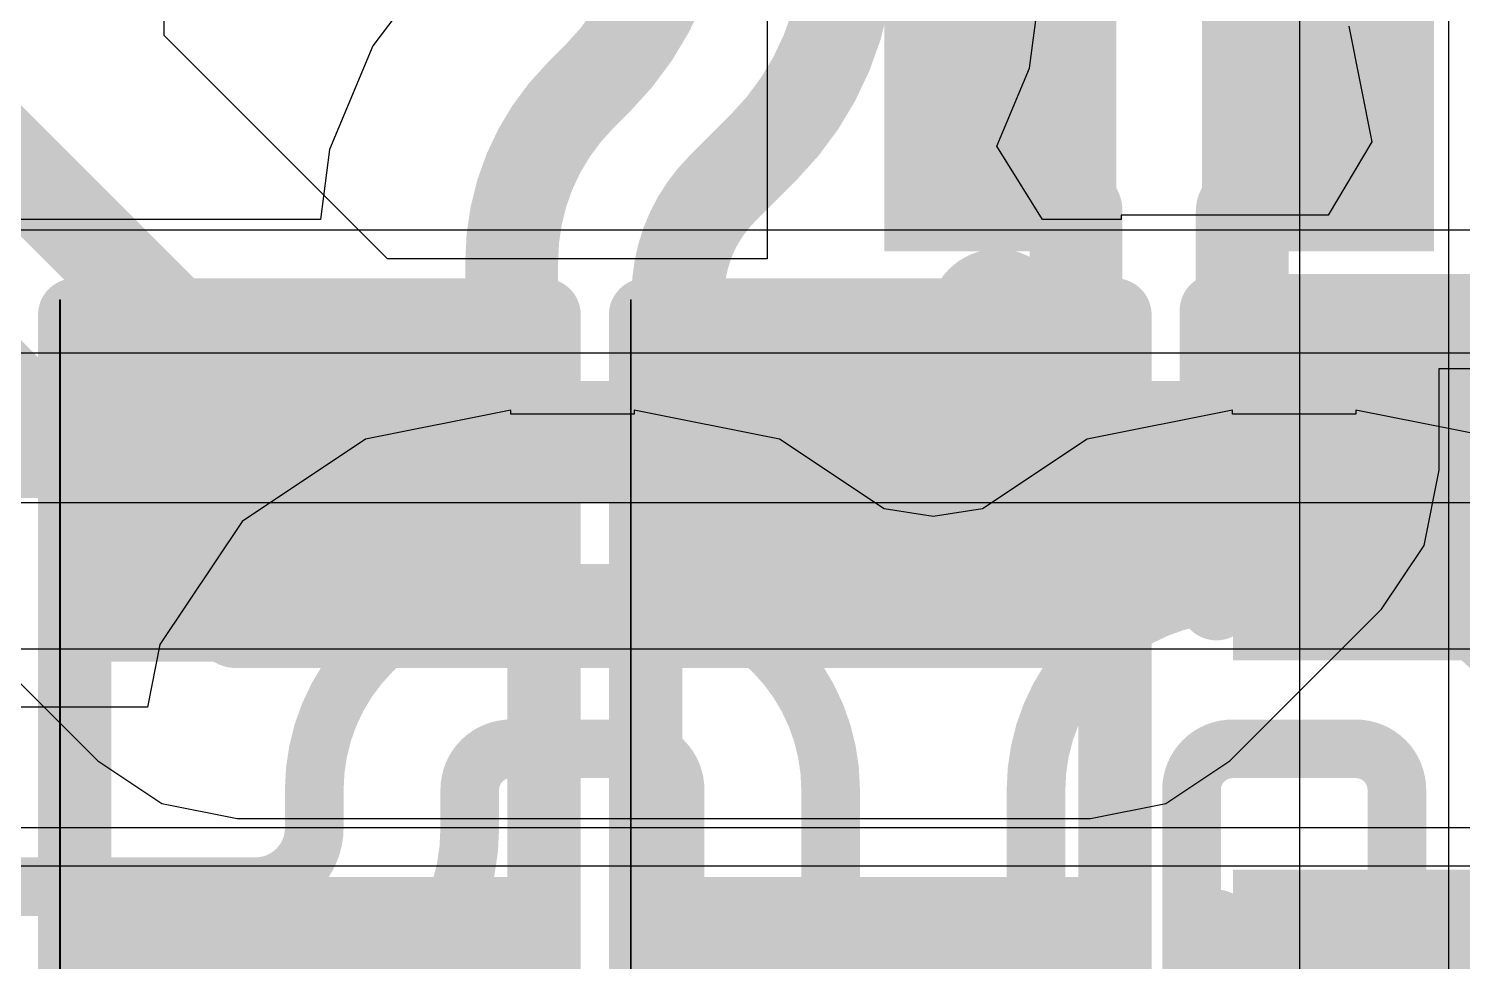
# Model space of a CAD drawing. Header units: inches. Extents: x 0 to 208, y 0 to 213.
# Drawn here: x 2.9101 to 3.0078, y 3.4845 to 3.5481 of the extents above; entities that cross this region are included whole.
import ezdxf

# ---------------------------------------------------------------- set-up
doc = ezdxf.new("R2010")
doc.units = ezdxf.units.IN
doc.header["$MEASUREMENT"] = 0
for name, color, linetype in [('Bottom Layer', 5, 'Continuous'), ('Bottom Overlay', 54, 'Continuous'), ('Bottom Paste', 16, 'Continuous'), ('Bottom Solder', 6, 'Continuous'), ('L2_GND1', 16, 'Continuous'), ('L3_SIG1', 76, 'Continuous'), ('L4_PWR', 90, 'Continuous'), ('L5_GND2', 156, 'Continuous'), ('L6_SIG2', 130, 'Continuous'), ('Top Layer', 1, 'Continuous'), ('Top Overlay', 2, 'Continuous'), ('Top Paste', 8, 'Continuous'), ('Top Solder', 216, 'Continuous')]:
    doc.layers.add(name, color=color, linetype=linetype)

# ---------------------------------------------------------------- blocks, each defined once
blk = doc.blocks.new('MCZ1210CH900L2_398')
at = {"layer": 'Top Layer'}
for points in [[(-0.0344491, 0.0167315), (-0.0147641, 0.0167315), (-0.0147641, 0.0049205), (-0.0344491, 0.0049205)], [(0.0147629, 0.0167315), (0.0344479, 0.0167315), (0.0344479, 0.0049205), (0.0147629, 0.0049205)], [(-0.0344491, -0.0049205), (-0.0147641, -0.0049205), (-0.0147641, -0.0167315), (-0.0344491, -0.0167315)], [(0.0147629, -0.0049205), (0.0344479, -0.0049205), (0.0344479, -0.0167315), (0.0147629, -0.0167315)]]:
    blk.add_hatch(color=1, dxfattribs=at).paths.add_polyline_path(points)
at = {"layer": 'Top Paste'}
for points in [[(-0.0344491, 0.0167315), (-0.0147641, 0.0167315), (-0.0147641, 0.0049205), (-0.0344491, 0.0049205)], [(0.0147629, 0.0167315), (0.0344479, 0.0167315), (0.0344479, 0.0049205), (0.0147629, 0.0049205)], [(-0.0344491, -0.0049205), (-0.0147641, -0.0049205), (-0.0147641, -0.0167315), (-0.0344491, -0.0167315)], [(0.0147629, -0.0049205), (0.0344479, -0.0049205), (0.0344479, -0.0167315), (0.0147629, -0.0167315)]]:
    blk.add_hatch(color=8, dxfattribs=at).paths.add_polyline_path(points)
at = {"layer": 'Top Solder'}
for points in [[(-0.0364491, 0.0187315), (-0.0127641, 0.0187315), (-0.0127641, 0.0029205), (-0.0364491, 0.0029205)], [(0.0127629, 0.0187315), (0.0364479, 0.0187315), (0.0364479, 0.0029205), (0.0127629, 0.0029205)], [(-0.0364491, -0.0029205), (-0.0127641, -0.0029205), (-0.0127641, -0.0187315), (-0.0364491, -0.0187315)], [(0.0127629, -0.0029205), (0.0364479, -0.0029205), (0.0364479, -0.0187315), (0.0127629, -0.0187315)]]:
    blk.add_hatch(color=216, dxfattribs=at).paths.add_polyline_path(points)
at = {"layer": 'Top Overlay'}
for points in [[(-0.0130006, 0.022, 0.005, 0.005, 0), (0.0119994, 0.022, 0.005, 0.005, 0)], [(-0.0130006, -0.022, 0.005, 0.005, 0), (0.0119994, -0.022, 0.005, 0.005, 0)]]:
    blk.add_lwpolyline(points, format="xyseb", dxfattribs=at)
for points in [[(-0.0142506, 0.022, 0.0025, 0.0025, 1), (-0.0117506, 0.022, 0.0025, 0.0025, 1)], [(0.0107494, 0.022, 0.0025, 0.0025, 1), (0.0132494, 0.022, 0.0025, 0.0025, 1)], [(-0.0394466, 0.011, 0.006299, 0.006299, 1), (-0.0425534, 0.011, 0.006299, 0.006299, 1)], [(-0.0441281, 0.011, 0.0031495, 0.0031495, 1), (-0.0409787, 0.011, 0.0031495, 0.0031495, 1)], [(-0.0410213, 0.011, 0.0031495, 0.0031495, 1), (-0.0378719, 0.011, 0.0031495, 0.0031495, 1)], [(-0.0142506, -0.022, 0.0025, 0.0025, 1), (-0.0117506, -0.022, 0.0025, 0.0025, 1)], [(0.0107494, -0.022, 0.0025, 0.0025, 1), (0.0132494, -0.022, 0.0025, 0.0025, 1)]]:
    blk.add_lwpolyline(points, format="xyseb", close=True, dxfattribs=at)
blk = doc.blocks.new('RES_0402_B_483')
at = {"layer": 'Bottom Layer'}
for points in [[(-0.009500100000000001, 0.0125005), (-0.0095001, -0.0124995), (-0.0275001, -0.0124995), (-0.0275001, 0.0125005)], [(0.0274999, 0.0125005), (0.0274999, -0.0124995), (0.009499900000000002, -0.0124995), (0.009499899999999999, 0.0125005)]]:
    blk.add_hatch(color=5, dxfattribs=at).paths.add_polyline_path(points)
at = {"layer": 'Bottom Paste'}
for points in [[(-0.009500100000000001, 0.0125005), (-0.0095001, -0.0124995), (-0.0275001, -0.0124995), (-0.0275001, 0.0125005)], [(0.0274999, 0.0125005), (0.0274999, -0.0124995), (0.009499900000000002, -0.0124995), (0.009499899999999999, 0.0125005)]]:
    blk.add_hatch(color=16, dxfattribs=at).paths.add_polyline_path(points)
at = {"layer": 'Bottom Solder'}
for points in [[(-0.007334700000000001, 0.0146659), (-0.007334699999999999, -0.0146649), (-0.0296655, -0.0146649), (-0.0296655, 0.0146659)], [(0.0296653, 0.0146659), (0.0296653, -0.0146649), (0.007334500000000002, -0.0146649), (0.007334499999999998, 0.0146659)]]:
    blk.add_hatch(color=6, dxfattribs=at).paths.add_polyline_path(points)
at = {"layer": 'Bottom Overlay'}
for points in [[(-0.0310001, 0.0160005, 0.005, 0.005, 0), (-0.0310001, -0.0159995, 0.005, 0.005, 0)], [(-0.0310001, 0.0160005, 0.005, 0.005, 0), (0.0309999, 0.0160005, 0.005, 0.005, 0)], [(0.0309999, 0.0160005, 0.005, 0.005, 0), (0.0309999, -0.0159995, 0.005, 0.005, 0)], [(-0.0320001, 0.0170005, 0.000127, 0.000127, 0), (0.0319999, 0.0170005, 0.000127, 0.000127, 0)], [(-0.0310001, -0.0159995, 0.005, 0.005, 0), (0.0309999, -0.0159995, 0.005, 0.005, 0)]]:
    blk.add_lwpolyline(points, format="xyseb", dxfattribs=at)
for points in [[(-0.0322501, 0.0160005, 0.0025, 0.0025, 1), (-0.0297501, 0.0160005, 0.0025, 0.0025, 1)], [(-0.0322501, 0.0160005, 0.0025, 0.0025, 1), (-0.0297501, 0.0160005, 0.0025, 0.0025, 1)], [(0.0297499, 0.0160005, 0.0025, 0.0025, 1), (0.0322499, 0.0160005, 0.0025, 0.0025, 1)], [(0.0297499, 0.0160005, 0.0025, 0.0025, 1), (0.0322499, 0.0160005, 0.0025, 0.0025, 1)], [(-0.0320318, 0.0170005, 6.35e-05, 6.35e-05, 1), (-0.0319684, 0.0170005, 6.35e-05, 6.35e-05, 1)], [(0.0319682, 0.0170005, 6.35e-05, 6.35e-05, 1), (0.0320316, 0.0170005, 6.35e-05, 6.35e-05, 1)], [(-0.0322501, -0.0159995, 0.0025, 0.0025, 1), (-0.0297501, -0.0159995, 0.0025, 0.0025, 1)], [(-0.0322501, -0.0159995, 0.0025, 0.0025, 1), (-0.0297501, -0.0159995, 0.0025, 0.0025, 1)], [(0.0297499, -0.0159995, 0.0025, 0.0025, 1), (0.0322499, -0.0159995, 0.0025, 0.0025, 1)], [(0.0297499, -0.0159995, 0.0025, 0.0025, 1), (0.0322499, -0.0159995, 0.0025, 0.0025, 1)]]:
    blk.add_lwpolyline(points, format="xyseb", close=True, dxfattribs=at)
blk = doc.blocks.new('RES_0402_B_484')
at = {"layer": 'Bottom Layer'}
for points in [[(-0.009502100000000001, 0.0125002), (-0.009502099999999998, -0.0124998), (-0.0275021, -0.0124998), (-0.0275021, 0.0125002)], [(0.0274979, 0.0125002), (0.0274979, -0.0124998), (0.009497900000000002, -0.0124998), (0.009497899999999998, 0.0125002)]]:
    blk.add_hatch(color=5, dxfattribs=at).paths.add_polyline_path(points)
at = {"layer": 'Bottom Paste'}
for points in [[(-0.009502100000000001, 0.0125002), (-0.009502099999999998, -0.0124998), (-0.0275021, -0.0124998), (-0.0275021, 0.0125002)], [(0.0274979, 0.0125002), (0.0274979, -0.0124998), (0.009497900000000002, -0.0124998), (0.009497899999999998, 0.0125002)]]:
    blk.add_hatch(color=16, dxfattribs=at).paths.add_polyline_path(points)
at = {"layer": 'Bottom Solder'}
for points in [[(-0.007336700000000002, 0.0146656), (-0.007336699999999999, -0.0146652), (-0.0296675, -0.0146652), (-0.0296675, 0.0146656)], [(0.0296633, 0.0146656), (0.0296633, -0.0146652), (0.007332500000000001, -0.0146652), (0.007332499999999999, 0.0146656)]]:
    blk.add_hatch(color=6, dxfattribs=at).paths.add_polyline_path(points)
at = {"layer": 'Bottom Overlay'}
for points in [[(-0.0310021, 0.0160002, 0.005, 0.005, 0), (-0.0310021, -0.0159998, 0.005, 0.005, 0)], [(-0.0310021, 0.0160002, 0.005, 0.005, 0), (0.0309979, 0.0160002, 0.005, 0.005, 0)], [(0.0309979, 0.0160002, 0.005, 0.005, 0), (0.0309979, -0.0159998, 0.005, 0.005, 0)], [(-0.0320021, 0.0170002, 0.000127, 0.000127, 0), (0.0319979, 0.0170002, 0.000127, 0.000127, 0)], [(-0.0310021, -0.0159998, 0.005, 0.005, 0), (0.0309979, -0.0159998, 0.005, 0.005, 0)]]:
    blk.add_lwpolyline(points, format="xyseb", dxfattribs=at)
for points in [[(-0.0322521, 0.0160002, 0.0025, 0.0025, 1), (-0.0297521, 0.0160002, 0.0025, 0.0025, 1)], [(-0.0322521, 0.0160002, 0.0025, 0.0025, 1), (-0.0297521, 0.0160002, 0.0025, 0.0025, 1)], [(0.0297479, 0.0160002, 0.0025, 0.0025, 1), (0.0322479, 0.0160002, 0.0025, 0.0025, 1)], [(0.0297479, 0.0160002, 0.0025, 0.0025, 1), (0.0322479, 0.0160002, 0.0025, 0.0025, 1)], [(-0.0320338, 0.0170002, 6.35e-05, 6.35e-05, 1), (-0.0319704, 0.0170002, 6.35e-05, 6.35e-05, 1)], [(0.0319662, 0.0170002, 6.35e-05, 6.35e-05, 1), (0.0320296, 0.0170002, 6.35e-05, 6.35e-05, 1)], [(-0.0322521, -0.0159998, 0.0025, 0.0025, 1), (-0.0297521, -0.0159998, 0.0025, 0.0025, 1)], [(-0.0322521, -0.0159998, 0.0025, 0.0025, 1), (-0.0297521, -0.0159998, 0.0025, 0.0025, 1)], [(0.0297479, -0.0159998, 0.0025, 0.0025, 1), (0.0322479, -0.0159998, 0.0025, 0.0025, 1)], [(0.0297479, -0.0159998, 0.0025, 0.0025, 1), (0.0322479, -0.0159998, 0.0025, 0.0025, 1)]]:
    blk.add_lwpolyline(points, format="xyseb", close=True, dxfattribs=at)
blk = doc.blocks.new('CAP_0402_B_637')
at = {"layer": 'Bottom Layer'}
for points in [[(-0.009502300000000002, 0.0125006), (-0.009502299999999998, -0.0124994), (-0.0275023, -0.0124994), (-0.0275023, 0.0125006)], [(0.0274977, 0.0125006), (0.0274977, -0.0124994), (0.009497700000000001, -0.0124994), (0.009497699999999998, 0.0125006)]]:
    blk.add_hatch(color=5, dxfattribs=at).paths.add_polyline_path(points)
at = {"layer": 'Bottom Paste'}
for points in [[(-0.009502300000000002, 0.0125006), (-0.009502299999999998, -0.0124994), (-0.0275023, -0.0124994), (-0.0275023, 0.0125006)], [(0.0274977, 0.0125006), (0.0274977, -0.0124994), (0.009497700000000001, -0.0124994), (0.009497699999999998, 0.0125006)]]:
    blk.add_hatch(color=16, dxfattribs=at).paths.add_polyline_path(points)
at = {"layer": 'Bottom Solder'}
for points in [[(-0.007140100000000002, 0.0148628), (-0.007140099999999998, -0.0148616), (-0.0298645, -0.0148616), (-0.0298645, 0.0148628)], [(0.0298599, 0.0148628), (0.0298599, -0.0148616), (0.007135500000000001, -0.0148616), (0.007135499999999999, 0.0148628)]]:
    blk.add_hatch(color=6, dxfattribs=at).paths.add_polyline_path(points)
at = {"layer": 'Bottom Overlay'}
for points in [[(-0.0310023, -0.0159994, 0.005, 0.005, 0), (-0.0310023, 0.0160006, 0.005, 0.005, 0)], [(-0.0110023, 0.0160006, 0.005, 0.005, 0), (-0.0310023, 0.0160006, 0.005, 0.005, 0)], [(0.0309977, 0.0160006, 0.005, 0.005, 0), (0.0109977, 0.0160006, 0.005, 0.005, 0)], [(0.0309977, -0.0159994, 0.005, 0.005, 0), (0.0309977, 0.0160006, 0.005, 0.005, 0)], [(-0.0110023, -0.0159994, 0.005, 0.005, 0), (-0.0310023, -0.0159994, 0.005, 0.005, 0)], [(0.0309977, -0.0159994, 0.005, 0.005, 0), (0.0109977, -0.0159994, 0.005, 0.005, 0)]]:
    blk.add_lwpolyline(points, format="xyseb", dxfattribs=at)
for points in [[(-0.0322523, 0.0160006, 0.0025, 0.0025, 1), (-0.0297523, 0.0160006, 0.0025, 0.0025, 1)], [(-0.0322523, 0.0160006, 0.0025, 0.0025, 1), (-0.0297523, 0.0160006, 0.0025, 0.0025, 1)], [(-0.0122523, 0.0160006, 0.0025, 0.0025, 1), (-0.0097523, 0.0160006, 0.0025, 0.0025, 1)], [(0.0097477, 0.0160006, 0.0025, 0.0025, 1), (0.0122477, 0.0160006, 0.0025, 0.0025, 1)], [(0.0297477, 0.0160006, 0.0025, 0.0025, 1), (0.0322477, 0.0160006, 0.0025, 0.0025, 1)], [(0.0297477, 0.0160006, 0.0025, 0.0025, 1), (0.0322477, 0.0160006, 0.0025, 0.0025, 1)], [(-0.0322523, -0.0159994, 0.0025, 0.0025, 1), (-0.0297523, -0.0159994, 0.0025, 0.0025, 1)], [(-0.0322523, -0.0159994, 0.0025, 0.0025, 1), (-0.0297523, -0.0159994, 0.0025, 0.0025, 1)], [(-0.0122523, -0.0159994, 0.0025, 0.0025, 1), (-0.0097523, -0.0159994, 0.0025, 0.0025, 1)], [(0.0097477, -0.0159994, 0.0025, 0.0025, 1), (0.0122477, -0.0159994, 0.0025, 0.0025, 1)], [(0.0297477, -0.0159994, 0.0025, 0.0025, 1), (0.0322477, -0.0159994, 0.0025, 0.0025, 1)], [(0.0297477, -0.0159994, 0.0025, 0.0025, 1), (0.0322477, -0.0159994, 0.0025, 0.0025, 1)]]:
    blk.add_lwpolyline(points, format="xyseb", close=True, dxfattribs=at)

msp = doc.modelspace()

# ---------------------------------------------------------------- linework, layer by layer
at = {"layer": 'Bottom Layer'}
for p, q in [((2.9783265, 3.5454401), (2.9793799, 3.5534412)), ((2.9351477, 3.549029), (2.9335626, 3.5469632)), ((3.0000942, 3.5483026), (3.0016665, 3.5403983)), ((2.9335626, 3.5469632), (2.9306256, 3.5398729)), ((2.9761155, 3.5401023), (2.9783265, 3.5454401)), ((2.9306256, 3.5398729), (2.9299972, 3.5351002)), ((2.9792296, 3.5351022), (2.9761155, 3.5401023)), ((3.0016665, 3.5403983), (2.9986935, 3.5353982)), ((2.9299972, 3.5351002), (2.9067498, 3.5351002)), ((2.9845738, 3.5351022), (2.9792296, 3.5351022)), ((2.9986935, 3.5353982), (2.9845738, 3.5353982)), ((2.9845738, 3.5353982), (2.9845738, 3.5351022))]:
    msp.add_line(p, q, dxfattribs=at)
for points in [[(2.9546821, 3.5587578, 0.0063299, 0.0063299, -0.198912367379658), (2.9488612, 3.5447049, 0.0063299, 0.0063299, 0)], [(2.966012, 3.5540649, 0.0063299, 0.0063299, -0.1989040453306266), (2.9601915, 3.5400125, 0.0063299, 0.0063299, 0)], [(2.9477218, 3.5435642, 0.0063299, 0.0063299, 0), (2.9488618, 3.5447042, 0.0063299, 0.0063299, 0)], [(2.9430403, 3.5322665, 0.0063299, 0.0063299, -0.1987478704001219), (2.947716, 3.5435597, 0.0063299, 0.0063299, 0)], [(2.9430403, 3.5322642, 0.0063299, 0.0063299, -0.1987850563933456), (2.947716, 3.5435597, 0.0063299, 0.0063299, 0)], [(2.9477158, 3.5435602, 0.0063299, 0.0063299, 0), (2.9477218, 3.5435642, 0.0063299, 0.0063299, 0)], [(2.9477162, 3.5435599, 0.0063299, 0.0063299, -0.0001106053664800583), (2.9477211, 3.5435649, 0.0063299, 0.0063299, 0)], [(2.9573918, 3.5372122, 0.0063299, 0.0063299, 0), (2.9601918, 3.5400122, 0.0063299, 0.0063299, 0)], [(2.9543702, 3.5299186, 0.0063299, 0.0063299, -0.198912367379658), (2.9573913, 3.5372122, 0.0063299, 0.0063299, 0)], [(2.9430398, 3.5282662, 0.0063299, 0.0063299, 0), (2.9430398, 3.5322642, 0.0063299, 0.0063299, 0)], [(2.9543698, 3.5282682, 0.0063299, 0.0063299, 0), (2.9543698, 3.5299182, 0.0063299, 0.0063299, 0)], [(2.9430403, 3.528266, 0.0063299, 0.0063299, -0.1989110925392049), (2.9411863, 3.52379, 0.0063299, 0.0063299, 0)], [(2.9562239, 3.5237923, 0.0063299, 0.0063299, -0.1988949488233757), (2.9543702, 3.528268, 0.0063299, 0.0063299, 0)], [(2.9543702, 3.5282649, 0.0063299, 0.0063299, -0.0001211974285337827), (2.9543702, 3.528268, 0.0063299, 0.0063299, 0)], [(2.9562239, 3.5237923, 0.0063299, 0.0063299, -0.1987676074822429), (2.9543702, 3.5282649, 0.0063299, 0.0063299, 0)], [(2.940834, 3.5234377, 0.0063299, 0.0063299, -0.198912367379658), (2.9372083, 3.5219359, 0.0063299, 0.0063299, 0)], [(2.9408338, 3.5234382, 0.0063299, 0.0063299, 0), (2.9411858, 3.5237902, 0.0063299, 0.0063299, 0)], [(2.9562238, 3.5237922, 0.0063299, 0.0063299, 0), (2.9565758, 3.5234402, 0.0063299, 0.0063299, 0)], [(2.9602022, 3.5219379, 0.0063299, 0.0063299, -0.198912367379658), (2.9565765, 3.5234397, 0.0063299, 0.0063299, 0)], [(2.9335826, 3.5204341, 0.0063299, 0.0063299, -0.198912367379658), (2.9372083, 3.5219359, 0.0063299, 0.0063299, 0)], [(2.9602022, 3.5219379, 0.0063299, 0.0063299, -0.1989051993520782), (2.9638278, 3.5204362, 0.0063299, 0.0063299, 0)], [(2.9292498, 3.5161002, 0.0063299, 0.0063299, 0), (2.9335818, 3.5204342, 0.0063299, 0.0063299, 0)], [(2.9638278, 3.5204362, 0.0063299, 0.0063299, 0), (2.9681618, 3.5161022, 0.0063299, 0.0063299, 0)], [(3.0070738, 3.5163982, 0.0063299, 0.0063299, 0), (3.0114058, 3.5207302, 0.0063299, 0.0063299, 0)]]:
    msp.add_lwpolyline(points, format="xyseb", dxfattribs=at)
for points in [[(2.9472787, 3.5447049, 0.0031649, 0.0031649, 1), (2.9504437, 3.5447049, 0.0031649, 0.0031649, 1)], [(2.9472793, 3.5447042, 0.0031649, 0.0031649, 1), (2.9504443, 3.5447042, 0.0031649, 0.0031649, 1)], [(2.9461333, 3.5435602, 0.0031649, 0.0031649, 1), (2.9492983, 3.5435602, 0.0031649, 0.0031649, 1)], [(2.9461335, 3.5435597, 0.0031649, 0.0031649, 1), (2.9492985, 3.5435597, 0.0031649, 0.0031649, 1)], [(2.9461335, 3.5435597, 0.0031649, 0.0031649, 1), (2.9492985, 3.5435597, 0.0031649, 0.0031649, 1)], [(2.9461337, 3.5435599, 0.0031649, 0.0031649, 1), (2.9492987, 3.5435599, 0.0031649, 0.0031649, 1)], [(2.9461386, 3.5435649, 0.0031649, 0.0031649, 1), (2.9493036, 3.5435649, 0.0031649, 0.0031649, 1)], [(2.9461393, 3.5435642, 0.0031649, 0.0031649, 1), (2.9493043, 3.5435642, 0.0031649, 0.0031649, 1)], [(2.9461393, 3.5435642, 0.0031649, 0.0031649, 1), (2.9493043, 3.5435642, 0.0031649, 0.0031649, 1)], [(2.958609, 3.5400125, 0.0031649, 0.0031649, 1), (2.961774, 3.5400125, 0.0031649, 0.0031649, 1)], [(2.9586093, 3.5400122, 0.0031649, 0.0031649, 1), (2.9617743, 3.5400122, 0.0031649, 0.0031649, 1)], [(2.9558088, 3.5372122, 0.0031649, 0.0031649, 1), (2.9589738, 3.5372122, 0.0031649, 0.0031649, 1)], [(2.9558093, 3.5372122, 0.0031649, 0.0031649, 1), (2.9589743, 3.5372122, 0.0031649, 0.0031649, 1)], [(2.9414573, 3.5322642, 0.0031649, 0.0031649, 1), (2.9446223, 3.5322642, 0.0031649, 0.0031649, 1)], [(2.9414578, 3.5322665, 0.0031649, 0.0031649, 1), (2.9446228, 3.5322665, 0.0031649, 0.0031649, 1)], [(2.9414578, 3.5322642, 0.0031649, 0.0031649, 1), (2.9446228, 3.5322642, 0.0031649, 0.0031649, 1)], [(2.9527873, 3.5299182, 0.0031649, 0.0031649, 1), (2.9559523, 3.5299182, 0.0031649, 0.0031649, 1)], [(2.9527877, 3.5299186, 0.0031649, 0.0031649, 1), (2.9559527, 3.5299186, 0.0031649, 0.0031649, 1)], [(2.9414573, 3.5282662, 0.0031649, 0.0031649, 1), (2.9446223, 3.5282662, 0.0031649, 0.0031649, 1)], [(2.9414578, 3.528266, 0.0031649, 0.0031649, 1), (2.9446228, 3.528266, 0.0031649, 0.0031649, 1)], [(2.9527873, 3.5282682, 0.0031649, 0.0031649, 1), (2.9559523, 3.5282682, 0.0031649, 0.0031649, 1)], [(2.9527877, 3.528268, 0.0031649, 0.0031649, 1), (2.9559527, 3.528268, 0.0031649, 0.0031649, 1)], [(2.9527877, 3.528268, 0.0031649, 0.0031649, 1), (2.9559527, 3.528268, 0.0031649, 0.0031649, 1)], [(2.9527877, 3.5282649, 0.0031649, 0.0031649, 1), (2.9559527, 3.5282649, 0.0031649, 0.0031649, 1)], [(2.9527877, 3.5282649, 0.0031649, 0.0031649, 1), (2.9559527, 3.5282649, 0.0031649, 0.0031649, 1)], [(2.9392513, 3.5234382, 0.0031649, 0.0031649, 1), (2.9424163, 3.5234382, 0.0031649, 0.0031649, 1)], [(2.9392515, 3.5234377, 0.0031649, 0.0031649, 1), (2.9424165, 3.5234377, 0.0031649, 0.0031649, 1)], [(2.9396033, 3.5237902, 0.0031649, 0.0031649, 1), (2.9427683, 3.5237902, 0.0031649, 0.0031649, 1)], [(2.9396038, 3.52379, 0.0031649, 0.0031649, 1), (2.9427688, 3.52379, 0.0031649, 0.0031649, 1)], [(2.9546413, 3.5237922, 0.0031649, 0.0031649, 1), (2.9578063, 3.5237922, 0.0031649, 0.0031649, 1)], [(2.9546414, 3.5237923, 0.0031649, 0.0031649, 1), (2.9578064, 3.5237923, 0.0031649, 0.0031649, 1)], [(2.9546414, 3.5237923, 0.0031649, 0.0031649, 1), (2.9578064, 3.5237923, 0.0031649, 0.0031649, 1)], [(2.9549933, 3.5234402, 0.0031649, 0.0031649, 1), (2.9581583, 3.5234402, 0.0031649, 0.0031649, 1)], [(2.954994, 3.5234397, 0.0031649, 0.0031649, 1), (2.958159, 3.5234397, 0.0031649, 0.0031649, 1)], [(2.9356258, 3.5219359, 0.0031649, 0.0031649, 1), (2.9387908, 3.5219359, 0.0031649, 0.0031649, 1)], [(2.9356258, 3.5219359, 0.0031649, 0.0031649, 1), (2.9387908, 3.5219359, 0.0031649, 0.0031649, 1)], [(2.9586197, 3.5219379, 0.0031649, 0.0031649, 1), (2.9617847, 3.5219379, 0.0031649, 0.0031649, 1)], [(2.9586197, 3.5219379, 0.0031649, 0.0031649, 1), (2.9617847, 3.5219379, 0.0031649, 0.0031649, 1)], [(2.9319993, 3.5204342, 0.0031649, 0.0031649, 1), (2.9351643, 3.5204342, 0.0031649, 0.0031649, 1)], [(2.9320001, 3.5204341, 0.0031649, 0.0031649, 1), (2.9351651, 3.5204341, 0.0031649, 0.0031649, 1)], [(2.9622453, 3.5204362, 0.0031649, 0.0031649, 1), (2.9654103, 3.5204362, 0.0031649, 0.0031649, 1)], [(2.9622453, 3.5204362, 0.0031649, 0.0031649, 1), (2.9654103, 3.5204362, 0.0031649, 0.0031649, 1)], [(2.9276673, 3.5161002, 0.0031649, 0.0031649, 1), (2.9308323, 3.5161002, 0.0031649, 0.0031649, 1)], [(2.9665793, 3.5161022, 0.0031649, 0.0031649, 1), (2.9697443, 3.5161022, 0.0031649, 0.0031649, 1)], [(3.0054913, 3.5163982, 0.0031649, 0.0031649, 1), (3.0086563, 3.5163982, 0.0031649, 0.0031649, 1)]]:
    msp.add_lwpolyline(points, format="xyseb", close=True, dxfattribs=at)
at = {"layer": 'L2_GND1'}
for p, q in [((3.1142062, 3.526), (2.8373485, 3.526)), ((2.8384508, 3.5158041), (3.1142062, 3.5158041))]:
    msp.add_line(p, q, dxfattribs=at)
at = {"layer": 'L3_SIG1'}
for p, q in [((3.1181547, 3.5343765), (2.8321089, 3.5343765)), ((2.8565319, 3.5058279), (3.1203587, 3.5058279)), ((3.1809448, 3.491), (2.8648269, 3.491))]:
    msp.add_line(p, q, dxfattribs=at)
msp.add_lwpolyline([(2.8177418, 3.5201022, 0.008, 0.008, 0), (3.1347258, 3.5201022, 0.008, 0.008, 0)], format="xyseb", dxfattribs=at)
at = {"layer": 'L4_PWR'}
for p, q in [((3.0069304, 3.471), (3.0069304, 3.6864802)), ((2.9967345, 3.6735061), (2.9967345, 3.4811959))]:
    msp.add_line(p, q, dxfattribs=at)
at = {"layer": 'L5_GND2'}
for p, q in [((2.9429802, 3.5220976), (2.9330696, 3.5201263)), ((2.9429802, 3.5218351), (2.9429802, 3.5220976)), ((2.9513802, 3.5218351), (2.9429802, 3.5218351)), ((2.9612908, 3.5201263), (2.9513802, 3.5220976)), ((2.9513802, 3.5220976), (2.9513802, 3.5218351)), ((2.9921802, 3.5220976), (2.9822696, 3.5201263)), ((2.9921802, 3.5218351), (2.9921802, 3.5220976)), ((3.0005802, 3.5218351), (2.9921802, 3.5218351)), ((3.0104908, 3.5201263), (3.0005802, 3.5220976)), ((3.0005802, 3.5220976), (3.0005802, 3.5218351)), ((2.9330696, 3.5201263), (2.9246678, 3.5145124)), ((2.9684217, 3.5153616), (2.9612908, 3.5201263)), ((2.9822696, 3.5201263), (2.9751387, 3.5153616)), ((2.9717802, 3.5148379), (2.9684217, 3.5153616)), ((2.9751387, 3.5153616), (2.9717802, 3.5148379)), ((2.9246678, 3.5145124), (2.9190539, 3.5061106)), ((2.9190539, 3.5061106), (2.9182035, 3.5018351)), ((2.9182035, 3.5018351), (2.836853, 3.5018351))]:
    msp.add_line(p, q, dxfattribs=at)
for points in [[(2.9295802, 3.4962, 0.004, 0.004, -0.4142135623730951), (2.9429802, 3.5096, 0.004, 0.004, 0)], [(2.9429802, 3.5096, 0.004, 0.004, 0), (2.9513802, 3.5096, 0.004, 0.004, 0)], [(2.9513802, 3.5096, 0.004, 0.004, -0.4142135623730951), (2.9647802, 3.4962, 0.004, 0.004, 0)], [(2.9787802, 3.4962, 0.004, 0.004, -0.4142135623730951), (2.9921802, 3.5096, 0.004, 0.004, 0)], [(2.9921802, 3.5096, 0.004, 0.004, 0), (3.0005802, 3.5096, 0.004, 0.004, 0)], [(3.0005802, 3.5096, 0.004, 0.004, -0.4142135623730951), (3.0139802, 3.4962, 0.004, 0.004, 0)], [(2.9401802, 3.4962, 0.004, 0.004, -0.4142135623730951), (2.9429802, 3.499, 0.004, 0.004, 0)], [(2.9429802, 3.499, 0.004, 0.004, 0), (2.9513802, 3.499, 0.004, 0.004, 0)], [(2.9513802, 3.499, 0.004, 0.004, -0.4142135623730951), (2.9541802, 3.4962, 0.004, 0.004, 0)], [(2.9893802, 3.4962, 0.004, 0.004, -0.4142135623730951), (2.9921802, 3.499, 0.004, 0.004, 0)], [(2.9921802, 3.499, 0.004, 0.004, 0), (3.0005802, 3.499, 0.004, 0.004, 0)], [(3.0005802, 3.499, 0.004, 0.004, -0.4142135623730951), (3.0033802, 3.4962, 0.004, 0.004, 0)], [(2.9295802, 3.4936, 0.004, 0.004, 0), (2.9295802, 3.4962, 0.004, 0.004, 0)], [(2.9401802, 3.4936, 0.004, 0.004, 0), (2.9401802, 3.4962, 0.004, 0.004, 0)], [(2.9541802, 3.4786236, 0.004, 0.004, 0), (2.9541802, 3.4962, 0.004, 0.004, 0)], [(2.9647802, 3.4786236, 0.004, 0.004, 0), (2.9647802, 3.4962, 0.004, 0.004, 0)], [(2.9787802, 3.4786236, 0.004, 0.004, 0), (2.9787802, 3.4962, 0.004, 0.004, 0)], [(2.9893802, 3.4786236, 0.004, 0.004, 0), (2.9893802, 3.4962, 0.004, 0.004, 0)], [(3.0033802, 3.4738602, 0.004, 0.004, 0), (3.0033802, 3.4962, 0.004, 0.004, 0)], [(2.9295802, 3.4936, 0.004, 0.004, -0.4142135623730951), (2.9255802, 3.4896, 0.004, 0.004, 0)], [(2.9401802, 3.4936, 0.004, 0.004, -0.4142135623730951), (2.9255802, 3.479, 0.004, 0.004, 0)], [(2.895579, 3.4896, 0.004, 0.004, 0), (2.9255802, 3.4896, 0.004, 0.004, 0)]]:
    msp.add_lwpolyline(points, format="xyseb", dxfattribs=at)
for points in [[(2.9419802, 3.5096, 0.002, 0.002, 1), (2.9439802, 3.5096, 0.002, 0.002, 1)], [(2.9419802, 3.5096, 0.002, 0.002, 1), (2.9439802, 3.5096, 0.002, 0.002, 1)], [(2.9503802, 3.5096, 0.002, 0.002, 1), (2.9523802, 3.5096, 0.002, 0.002, 1)], [(2.9503802, 3.5096, 0.002, 0.002, 1), (2.9523802, 3.5096, 0.002, 0.002, 1)], [(2.9911802, 3.5096, 0.002, 0.002, 1), (2.9931802, 3.5096, 0.002, 0.002, 1)], [(2.9911802, 3.5096, 0.002, 0.002, 1), (2.9931802, 3.5096, 0.002, 0.002, 1)], [(2.9995802, 3.5096, 0.002, 0.002, 1), (3.0015802, 3.5096, 0.002, 0.002, 1)], [(2.9995802, 3.5096, 0.002, 0.002, 1), (3.0015802, 3.5096, 0.002, 0.002, 1)], [(2.9419802, 3.499, 0.002, 0.002, 1), (2.9439802, 3.499, 0.002, 0.002, 1)], [(2.9419802, 3.499, 0.002, 0.002, 1), (2.9439802, 3.499, 0.002, 0.002, 1)], [(2.9503802, 3.499, 0.002, 0.002, 1), (2.9523802, 3.499, 0.002, 0.002, 1)], [(2.9503802, 3.499, 0.002, 0.002, 1), (2.9523802, 3.499, 0.002, 0.002, 1)], [(2.9911802, 3.499, 0.002, 0.002, 1), (2.9931802, 3.499, 0.002, 0.002, 1)], [(2.9911802, 3.499, 0.002, 0.002, 1), (2.9931802, 3.499, 0.002, 0.002, 1)], [(2.9995802, 3.499, 0.002, 0.002, 1), (3.0015802, 3.499, 0.002, 0.002, 1)], [(2.9995802, 3.499, 0.002, 0.002, 1), (3.0015802, 3.499, 0.002, 0.002, 1)], [(2.9285802, 3.4962, 0.002, 0.002, 1), (2.9305802, 3.4962, 0.002, 0.002, 1)], [(2.9285802, 3.4962, 0.002, 0.002, 1), (2.9305802, 3.4962, 0.002, 0.002, 1)], [(2.9391802, 3.4962, 0.002, 0.002, 1), (2.9411802, 3.4962, 0.002, 0.002, 1)], [(2.9391802, 3.4962, 0.002, 0.002, 1), (2.9411802, 3.4962, 0.002, 0.002, 1)], [(2.9531802, 3.4962, 0.002, 0.002, 1), (2.9551802, 3.4962, 0.002, 0.002, 1)], [(2.9531802, 3.4962, 0.002, 0.002, 1), (2.9551802, 3.4962, 0.002, 0.002, 1)], [(2.9637802, 3.4962, 0.002, 0.002, 1), (2.9657802, 3.4962, 0.002, 0.002, 1)], [(2.9637802, 3.4962, 0.002, 0.002, 1), (2.9657802, 3.4962, 0.002, 0.002, 1)], [(2.9777802, 3.4962, 0.002, 0.002, 1), (2.9797802, 3.4962, 0.002, 0.002, 1)], [(2.9777802, 3.4962, 0.002, 0.002, 1), (2.9797802, 3.4962, 0.002, 0.002, 1)], [(2.9883802, 3.4962, 0.002, 0.002, 1), (2.9903802, 3.4962, 0.002, 0.002, 1)], [(2.9883802, 3.4962, 0.002, 0.002, 1), (2.9903802, 3.4962, 0.002, 0.002, 1)], [(3.0023802, 3.4962, 0.002, 0.002, 1), (3.0043802, 3.4962, 0.002, 0.002, 1)], [(3.0023802, 3.4962, 0.002, 0.002, 1), (3.0043802, 3.4962, 0.002, 0.002, 1)], [(2.9285802, 3.4936, 0.002, 0.002, 1), (2.9305802, 3.4936, 0.002, 0.002, 1)], [(2.9285802, 3.4936, 0.002, 0.002, 1), (2.9305802, 3.4936, 0.002, 0.002, 1)], [(2.9391802, 3.4936, 0.002, 0.002, 1), (2.9411802, 3.4936, 0.002, 0.002, 1)], [(2.9391802, 3.4936, 0.002, 0.002, 1), (2.9411802, 3.4936, 0.002, 0.002, 1)], [(2.9245802, 3.4896, 0.002, 0.002, 1), (2.9265802, 3.4896, 0.002, 0.002, 1)], [(2.9245802, 3.4896, 0.002, 0.002, 1), (2.9265802, 3.4896, 0.002, 0.002, 1)]]:
    msp.add_lwpolyline(points, format="xyseb", close=True, dxfattribs=at)
at = {"layer": 'L6_SIG2'}
msp.add_line((3.1073343, 3.4936154), (2.8254161, 3.4936154), dxfattribs=at)
at = {"layer": 'Top Layer'}
for p, q in [((2.9193411, 3.5476568), (2.9193411, 3.6084671)), ((2.9604425, 3.5646305), (2.9604425, 3.532423)), ((2.9345748, 3.532423), (2.9193411, 3.5476568)), ((2.9604425, 3.532423), (2.9345748, 3.532423)), ((3.0062617, 3.5180153), (3.0062617, 3.5249455)), ((3.0062617, 3.5249455), (3.0139055, 3.5249455)), ((3.00524, 3.5128786), (3.0062617, 3.5180153)), ((3.0023303, 3.5085239), (3.00524, 3.5128786)), ((2.9020987, 3.5109108), (2.9148304, 3.4981792)), ((2.9919853, 3.4981789), (3.00233, 3.5085237)), ((3.00233, 3.5085237), (3.0023303, 3.5085239)), ((2.9148304, 3.4981792), (2.9148306, 3.4981789)), ((2.9148306, 3.4981789), (2.9191853, 3.4952692)), ((2.9876306, 3.4952692), (2.9919853, 3.4981789)), ((2.9191853, 3.4952692), (2.924322, 3.4942474)), ((2.9824939, 3.4942474), (2.9876306, 3.4952692)), ((2.924322, 3.4942474), (2.9243225, 3.4942475)), ((2.9243225, 3.4942475), (2.9824934, 3.4942475)), ((2.9824934, 3.4942475), (2.9824939, 3.4942474))]:
    msp.add_line(p, q, dxfattribs=at)
for points in [[(2.976348, 3.540851, 0.0063299, 0.0063299, 0), (2.976348, 3.544788, 0.0063299, 0.0063299, 0)], [(2.998, 3.540851, 0.0063299, 0.0063299, 0), (2.998, 3.544788, 0.0063299, 0.0063299, 0)], [(2.9059183, 3.5420968, 0.0063299, 0.0063299, 0), (2.9290149, 3.5190002, 0.0063299, 0.0063299, 0)], [(2.976348, 3.540851, 0.0063299, 0.0063299, 0), (2.981509, 3.53569, 0.0063299, 0.0063299, 0)], [(2.9928389, 3.5356899, 0.0063299, 0.0063299, 0), (2.998, 3.540851, 0.0063299, 0.0063299, 0)], [(2.8945884, 3.5374039, 0.0063299, 0.0063299, 0), (2.924322, 3.5076703, 0.0063299, 0.0063299, 0)], [(2.981509, 3.5227082, 0.0063299, 0.0063299, 0), (2.981509, 3.53569, 0.0063299, 0.0063299, 0)], [(2.9928389, 3.5180153, 0.0063299, 0.0063299, 0), (2.9928389, 3.5356899, 0.0063299, 0.0063299, 0)], [(2.977801, 3.5190002, 0.0063299, 0.0063299, 0), (2.981509, 3.5227082, 0.0063299, 0.0063299, 0)], [(2.9290149, 3.5190002, 0.0063299, 0.0063299, 0), (2.977801, 3.5190002, 0.0063299, 0.0063299, 0)], [(2.9824939, 3.5076703, 0.0063299, 0.0063299, 0), (2.9928389, 3.5180153, 0.0063299, 0.0063299, 0)], [(2.924322, 3.5076703, 0.0063299, 0.0063299, 0), (2.9824939, 3.5076703, 0.0063299, 0.0063299, 0)]]:
    msp.add_lwpolyline(points, format="xyseb", dxfattribs=at)
for points in [[(2.9747655, 3.544788, 0.0031649, 0.0031649, 1), (2.9779305, 3.544788, 0.0031649, 0.0031649, 1)], [(2.9964175, 3.544788, 0.0031649, 0.0031649, 1), (2.9995825, 3.544788, 0.0031649, 0.0031649, 1)], [(2.9747655, 3.540851, 0.0031649, 0.0031649, 1), (2.9779305, 3.540851, 0.0031649, 0.0031649, 1)], [(2.9747655, 3.540851, 0.0031649, 0.0031649, 1), (2.9779305, 3.540851, 0.0031649, 0.0031649, 1)], [(2.9964175, 3.540851, 0.0031649, 0.0031649, 1), (2.9995825, 3.540851, 0.0031649, 0.0031649, 1)], [(2.9964175, 3.540851, 0.0031649, 0.0031649, 1), (2.9995825, 3.540851, 0.0031649, 0.0031649, 1)], [(2.9799265, 3.53569, 0.0031649, 0.0031649, 1), (2.9830915, 3.53569, 0.0031649, 0.0031649, 1)], [(2.9799265, 3.53569, 0.0031649, 0.0031649, 1), (2.9830915, 3.53569, 0.0031649, 0.0031649, 1)], [(2.9912564, 3.5356899, 0.0031649, 0.0031649, 1), (2.9944214, 3.5356899, 0.0031649, 0.0031649, 1)], [(2.9912564, 3.5356899, 0.0031649, 0.0031649, 1), (2.9944214, 3.5356899, 0.0031649, 0.0031649, 1)], [(2.9799265, 3.5227082, 0.0031649, 0.0031649, 1), (2.9830915, 3.5227082, 0.0031649, 0.0031649, 1)], [(2.9799265, 3.5227082, 0.0031649, 0.0031649, 1), (2.9830915, 3.5227082, 0.0031649, 0.0031649, 1)], [(2.9274324, 3.5190002, 0.0031649, 0.0031649, 1), (2.9305974, 3.5190002, 0.0031649, 0.0031649, 1)], [(2.9274324, 3.5190002, 0.0031649, 0.0031649, 1), (2.9305974, 3.5190002, 0.0031649, 0.0031649, 1)], [(2.9762185, 3.5190002, 0.0031649, 0.0031649, 1), (2.9793835, 3.5190002, 0.0031649, 0.0031649, 1)], [(2.9762185, 3.5190002, 0.0031649, 0.0031649, 1), (2.9793835, 3.5190002, 0.0031649, 0.0031649, 1)], [(2.9912564, 3.5180153, 0.0031649, 0.0031649, 1), (2.9944214, 3.5180153, 0.0031649, 0.0031649, 1)], [(2.9912564, 3.5180153, 0.0031649, 0.0031649, 1), (2.9944214, 3.5180153, 0.0031649, 0.0031649, 1)], [(2.9227395, 3.5076703, 0.0031649, 0.0031649, 1), (2.9259045, 3.5076703, 0.0031649, 0.0031649, 1)], [(2.9227395, 3.5076703, 0.0031649, 0.0031649, 1), (2.9259045, 3.5076703, 0.0031649, 0.0031649, 1)], [(2.9809114, 3.5076703, 0.0031649, 0.0031649, 1), (2.9840764, 3.5076703, 0.0031649, 0.0031649, 1)], [(2.9809114, 3.5076703, 0.0031649, 0.0031649, 1), (2.9840764, 3.5076703, 0.0031649, 0.0031649, 1)]]:
    msp.add_lwpolyline(points, format="xyseb", close=True, dxfattribs=at)

# ---------------------------------------------------------------- block references
for name, p, rotation in [('MCZ1210CH900L2_398', (2.987174, 3.5693946), 90), ('RES_0402_B_484', (2.92925, 3.4976023), 90), ('RES_0402_B_483', (2.9681623, 3.4976023), 90), ('CAP_0402_B_637', (3.0070732, 3.4978959), 270)]:
    msp.add_blockref(name, p, dxfattribs=dict(rotation=rotation))

doc.saveas('drawing.dxf')
